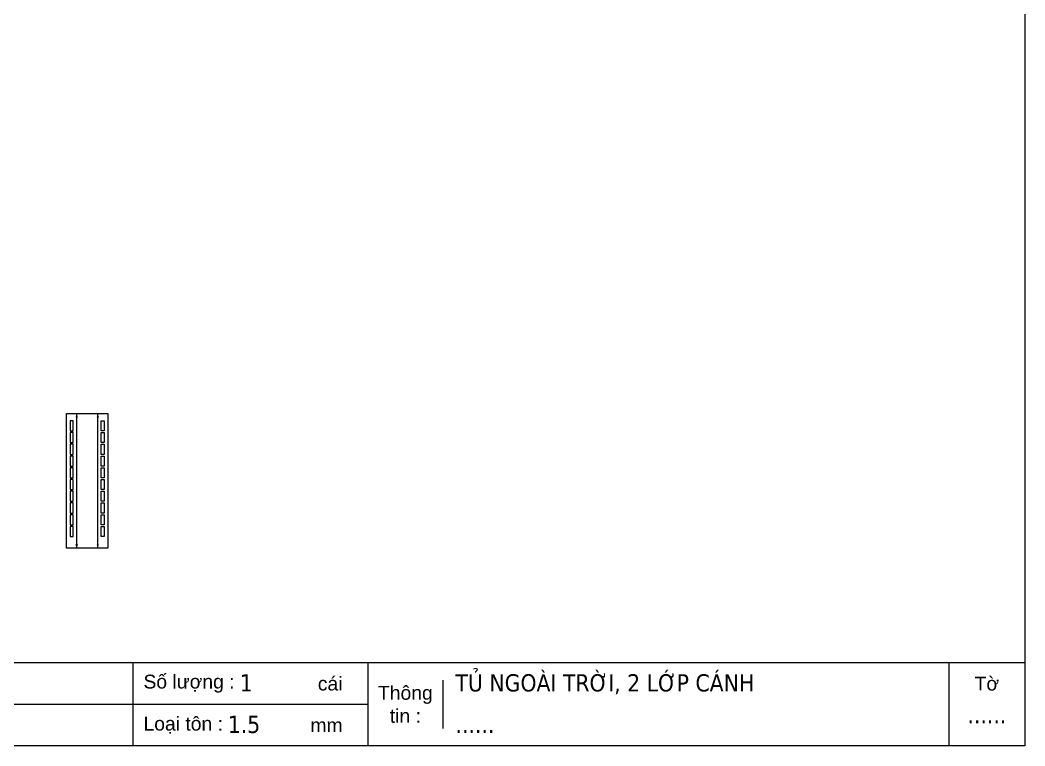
# Model space of a CAD drawing. Header units: millimetres. Extents: x 0 to 6126, y 0 to 4331.
# Drawn here: x 3129 to 6126, y 0 to 2166 of the extents above; entities that cross this region are included whole.
import ezdxf
from ezdxf.enums import TextEntityAlignment as Align

# ---------------------------------------------------------------- set-up
doc = ezdxf.new("R2010")
doc.units = ezdxf.units.MM
doc.layers.add('CNC', color=7, linetype='Continuous')
doc.styles.add('Arial', font='arial.ttf')
doc.styles.add('Tahoma (Input Text)', font='tahoma.ttf')

# ---------------------------------------------------------------- blocks, each defined once
blk = doc.blocks.new('khungtenAsean2')
at = {"color": 7}
for p, q in [((2970, -1980), (0, -1980)), ((1680, -1980), (1680, -2100)), ((2020, -1980), (2020, -2100)), ((2860, -1980), (2860, -2100)), ((2128.3, -2005), (2128.3, -2075)), ((2020, -2040), (0, -2040))]:
    blk.add_line(p, q, dxfattribs=at)
blk.add_lwpolyline([(0, 0), (2970, 0), (2970, -2100), (0, -2100)], close=True, dxfattribs=at)
at = {"color": 2, "char_height": 20, "style": 'Arial'}
for s, insert, width, attachment_point in [('  Số lượng :', (1680, -2010), 917.634, 4), ('cái', (1947.6, -2010), 917.634, 4), ('Tờ', (2915, -2010), 110, 5), ('Thông\\Ptin :', (2074.2, -2040), 108.311, 5), ('  Loại tôn :', (1680, -2070), 917.634, 4), ('mm', (1936.9, -2070), 917.634, 4)]:
    blk.add_mtext(s, dxfattribs=dict(at, insert=insert, width=width, attachment_point=attachment_point))
at = {"color": 1, "style": 'Tahoma (Input Text)', "flags": 8}
for tag, p in [('#01', (137.1, -2021.3)), ('#03', (506.6, -2019.3)), ('#05', (1106.6, -2021.3)), ('#07', (1834.7, -2021.3)), ('#09', (2146.7, -2021.3)), ('#02', (98.5, -2081.3)), ('#04', (486.1, -2081.3)), ('#06', (1065.3, -2081.3)), ('#08', (1817.4, -2081.3)), ('#10', (2146.7, -2081.3))]:
    blk.add_attdef(tag, p, '', height=25, dxfattribs=at)
blk.add_attdef('#11', text='', height=25, dxfattribs=at).set_placement((2915, -2067.3), align=Align.CENTER)
blk = doc.blocks.new('f3daunguoc')
at = {"layer": 'CNC', "color": 2, "lineweight": -3}
blk.add_circle((0, 0), 1.5, dxfattribs=at)

msp = doc.modelspace()

# ---------------------------------------------------------------- linework, layer by layer
at = {"color": 7}
for p, q in [((3267.8, 991.6), (3390.8, 991.6)), ((3267.8, 589.6), (3267.8, 991.6)), ((3297.8, 589.6), (3297.8, 991.6)), ((3360.8, 589.6), (3360.8, 991.6)), ((3390.8, 991.6), (3390.8, 589.6)), ((3390.8, 589.6), (3267.8, 589.6))]:
    msp.add_line(p, q, dxfattribs=at)
at = {"color": 2}
for points in [[(3287.3, 969.9), (3278.3, 969.9), (3278.3, 939.9), (3287.3, 939.9)], [(3371.3, 969.9), (3380.3, 969.9), (3380.3, 939.9), (3371.3, 939.9)], [(3287.3, 934.9), (3278.3, 934.9), (3278.3, 904.9), (3287.3, 904.9)], [(3371.3, 934.9), (3380.3, 934.9), (3380.3, 904.9), (3371.3, 904.9)], [(3287.3, 899.9), (3278.3, 899.9), (3278.3, 869.9), (3287.3, 869.9)], [(3371.3, 899.9), (3380.3, 899.9), (3380.3, 869.9), (3371.3, 869.9)], [(3287.3, 864.9), (3278.3, 864.9), (3278.3, 834.9), (3287.3, 834.9)], [(3371.3, 864.9), (3380.3, 864.9), (3380.3, 834.9), (3371.3, 834.9)], [(3287.3, 829.9), (3278.3, 829.9), (3278.3, 799.9), (3287.3, 799.9)], [(3371.3, 829.9), (3380.3, 829.9), (3380.3, 799.9), (3371.3, 799.9)], [(3287.3, 794.9), (3278.3, 794.9), (3278.3, 764.9), (3287.3, 764.9)], [(3371.3, 794.9), (3380.3, 794.9), (3380.3, 764.9), (3371.3, 764.9)], [(3287.3, 759.9), (3278.3, 759.9), (3278.3, 729.9), (3287.3, 729.9)], [(3371.3, 759.9), (3380.3, 759.9), (3380.3, 729.9), (3371.3, 729.9)], [(3287.3, 724.9), (3278.3, 724.9), (3278.3, 694.9), (3287.3, 694.9)], [(3371.3, 724.9), (3380.3, 724.9), (3380.3, 694.9), (3371.3, 694.9)], [(3287.3, 689.9), (3278.3, 689.9), (3278.3, 659.9), (3287.3, 659.9)], [(3371.3, 689.9), (3380.3, 689.9), (3380.3, 659.9), (3371.3, 659.9)], [(3287.3, 654.9), (3278.3, 654.9), (3278.3, 624.9), (3287.3, 624.9)], [(3371.3, 654.9), (3380.3, 654.9), (3380.3, 624.9), (3371.3, 624.9)]]:
    msp.add_lwpolyline(points, close=True, dxfattribs=at)

# ---------------------------------------------------------------- block references
at = {"color": 7}
ref = msp.add_blockref('khungtenAsean2', (0, 4331.3), dxfattribs=dict(at, xscale=2.0625, yscale=2.0625, zscale=2.0625))
ref.add_attrib('#11', '......', dxfattribs={"color": 1, "height": 51.56, "style": 'Tahoma (Input Text)'}).set_placement((6012.2, 67.3), align=Align.CENTER)
ref.add_attrib('#09', 'TỦ NGOÀI TRỜI, 2 LỚP CÁNH', (4427.6, 162.4), dxfattribs={"color": 1, "height": 51.562, "style": 'Tahoma (Input Text)'})
ref.add_attrib('#10', '......', (4427.6, 38.6), dxfattribs={"color": 1, "height": 51.56, "style": 'Tahoma (Input Text)'})
ref.add_attrib('#08', '1.5', (3748.5, 38.6), dxfattribs={"color": 1, "height": 51.56, "style": 'Tahoma (Input Text)'})
ref.add_attrib('#07', '1', (3784, 162.4), dxfattribs={"color": 1, "height": 51.6, "style": 'Tahoma (Input Text)'})
at = {"lineweight": -3, "xscale": -1}
for p, rotation in [((3297.8, 981.6), 90), ((3360.8, 599.6), 270)]:
    msp.add_blockref('f3daunguoc', p, dxfattribs=dict(at, rotation=rotation))
at = {"lineweight": -3}
for p, rotation in [((3360.8, 981.6), 270), ((3297.8, 599.6), 90)]:
    msp.add_blockref('f3daunguoc', p, dxfattribs=dict(at, rotation=rotation))

doc.saveas('drawing.dxf')
